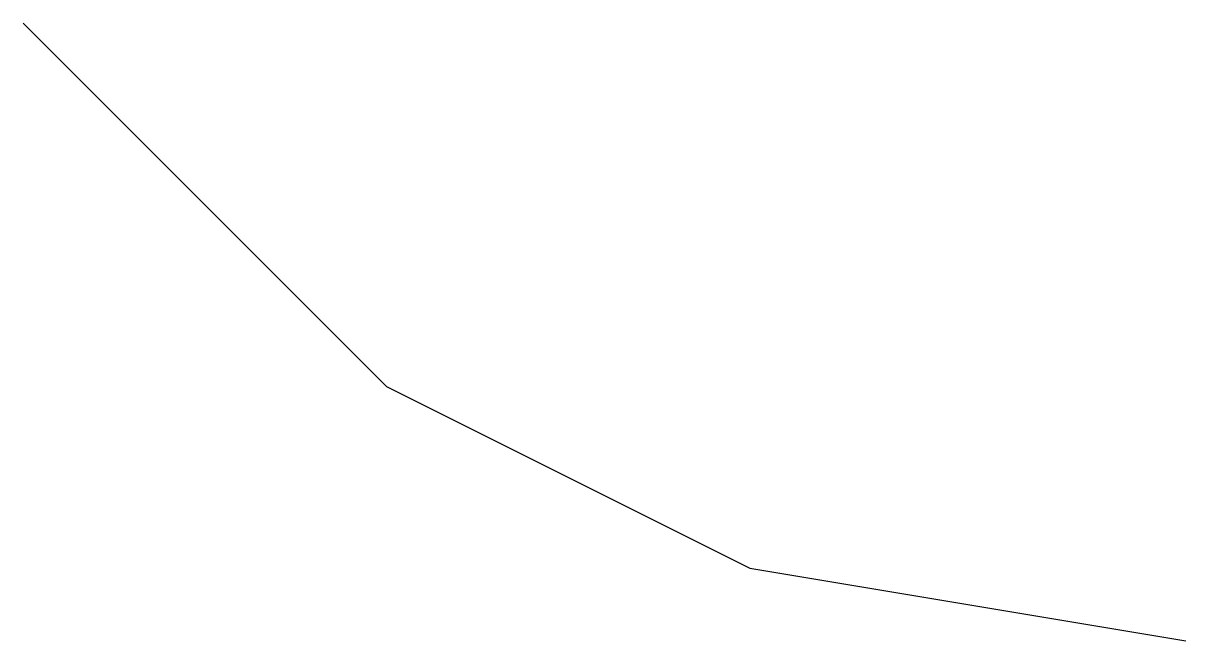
# Model space of a CAD drawing. Header units: millimetres. Extents: x 0 to 64, y -34 to 0.
import ezdxf

# ---------------------------------------------------------------- set-up
doc = ezdxf.new("R2010")
doc.units = ezdxf.units.MM
doc.header["$MEASUREMENT"] = 0
doc.layers.get('0').update_dxf_attribs({"lineweight": 25, "true_color": 0xffffff})

msp = doc.modelspace()

# ---------------------------------------------------------------- linework, layer by layer
for p, q in [((0, 0), (20, -20)), ((20, -20), (40, -30)), ((40, -30), (64, -34))]:
    msp.add_line(p, q)

doc.saveas('drawing.dxf')
